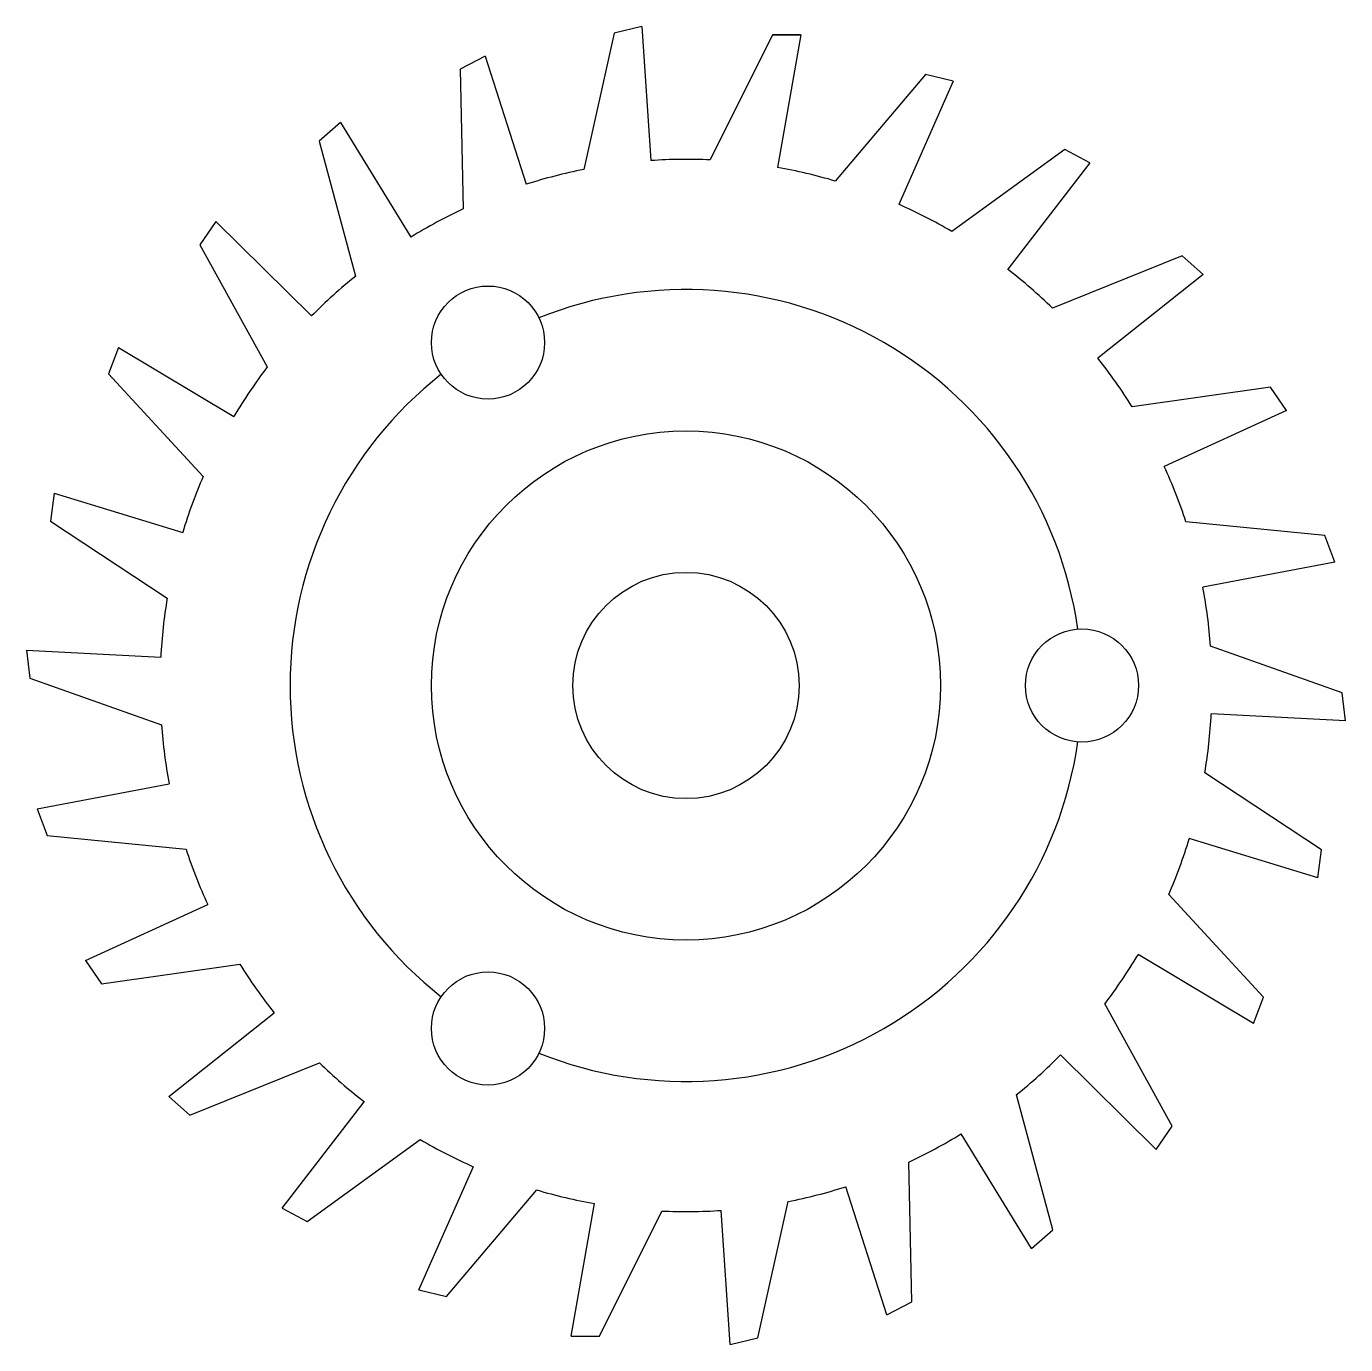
# Model space of a CAD drawing. Header units: millimetres. Extents: x 3105 to 3338, y 1547 to 1780.
import ezdxf

# ---------------------------------------------------------------- set-up
doc = ezdxf.new("R2010")
doc.units = ezdxf.units.MM

# ---------------------------------------------------------------- blocks, each defined once
blk = doc.blocks.new('*U1')
blk.add_circle((0, 0), 10)
blk = doc.blocks.new('*U2')
at = {"color": 0, "linetype": 'ByBlock', "lineweight": -2, "transparency": 16777216}
for p, rotation in [((3186.33, 1724.02), 120), ((3186.33, 1602.78), 240)]:
    blk.add_blockref('*U1', p, dxfattribs=dict(at, rotation=rotation))
blk.add_blockref('*U1', (3291.33, 1663.4), dxfattribs=at)
blk = doc.blocks.new('*U3')
for p, q in [((3, 11.71), (-8, -10.39)), ((8, 11.71), (3, 11.71)), ((8, 11.71), (3.87, -11.71))]:
    blk.add_line(p, q)
blk = doc.blocks.new('*U4')
at = {"color": 0, "linetype": 'ByBlock', "lineweight": -2, "transparency": 16777216}
for p, rotation in [((3208.53, 1766.63), 13.84615384615382), ((3184.2, 1760.57), 27.69230769230769), ((3257.97, 1760.75), 346.1538461538462), ((3280.21, 1749.16), 332.3076923076924), ((3162.03, 1748.86), 41.53846153846155), ((3143.3, 1732.19), 55.38461538461539), ((3299.02, 1732.57), 318.4615384615385), ((3313.32, 1711.97), 304.6153846153846), ((3129.1, 1711.51), 69.23076923076925), ((3322.27, 1688.55), 290.7692307692308), ((3120.27, 1688.04), 83.0769230769231), ((3117.31, 1663.14), 96.92307692307692), ((3325.35, 1663.66), 276.923076923077), ((3120.39, 1638.26), 110.7692307692308), ((3322.39, 1638.76), 263.076923076923), ((3129.34, 1614.83), 124.6153846153847), ((3313.56, 1615.29), 249.2307692307693), ((3143.64, 1594.23), 138.4615384615385), ((3299.36, 1594.62), 235.3846153846154), ((3162.45, 1577.65), 152.3076923076923), ((3280.63, 1577.94), 221.5384615384615), ((3184.69, 1566.05), 166.1538461538462), ((3258.46, 1566.23), 207.6923076923077), ((3234.12, 1560.17), 193.8461538461538), ((3209.05, 1560.11), 180)]:
    blk.add_blockref('*U3', p, dxfattribs=dict(at, rotation=rotation))
blk.add_blockref('*U3', (3233.61, 1766.69), dxfattribs=at)
blk = doc.blocks.new('*U5')
blk.add_arc((0.98, -92.9), 93, 87.3586, 93.8462)
blk = doc.blocks.new('*U6')
at = {"color": 0, "linetype": 'ByBlock', "lineweight": -2, "transparency": 16777216}
blk.add_blockref('*U5', (3220.35, 1756.3), dxfattribs=at)
for p, rotation in [((3198.15, 1753.36), 13.84615384615382), ((3242.61, 1753.83), 346.1538461538462), ((3177.29, 1745.2), 27.69230769230772), ((3263.64, 1746.11), 332.3076923076924), ((3159, 1732.29), 41.53846153846156), ((3282.2, 1733.58), 318.4615384615385), ((3297.23, 1716.98), 304.6153846153847), ((3144.32, 1715.37), 55.38461538461542), ((3134.12, 1695.43), 69.23076923076925), ((3307.84, 1697.25), 290.7692307692309), ((3313.43, 1675.57), 276.923076923077), ((3128.99, 1673.63), 83.0769230769231), ((3313.67, 1653.17), 263.0769230769231), ((3129.23, 1651.23), 96.92307692307695), ((3308.53, 1631.37), 249.2307692307693), ((3134.82, 1629.55), 110.7692307692308), ((3145.43, 1609.83), 124.6153846153847), ((3298.34, 1611.43), 235.3846153846154), ((3283.66, 1594.52), 221.5384615384616), ((3160.46, 1593.22), 138.4615384615385), ((3265.36, 1581.6), 207.6923076923077), ((3179.02, 1580.69), 152.3076923076924), ((3200.05, 1572.97), 166.1538461538462), ((3244.51, 1573.44), 193.8461538461539), ((3222.31, 1570.51), 180)]:
    blk.add_blockref('*U5', p, dxfattribs=dict(at, rotation=rotation))

msp = doc.modelspace()

# ---------------------------------------------------------------- linework, layer by layer
msp.add_line((3236.61, 1778.4), (3241.61, 1778.4))
for radius in [45, 20]:
    msp.add_circle((3221.33, 1663.4), radius)
for start, end in [(8.1921, 111.8079), (128.1921, 231.8079), (248.1921, 351.8079)]:
    msp.add_arc((3221.33, 1663.4), 70, start, end)

# ---------------------------------------------------------------- block references
for name in ['*U4', '*U6', '*U2']:
    msp.add_blockref(name, (0, 0))

doc.saveas('drawing.dxf')
